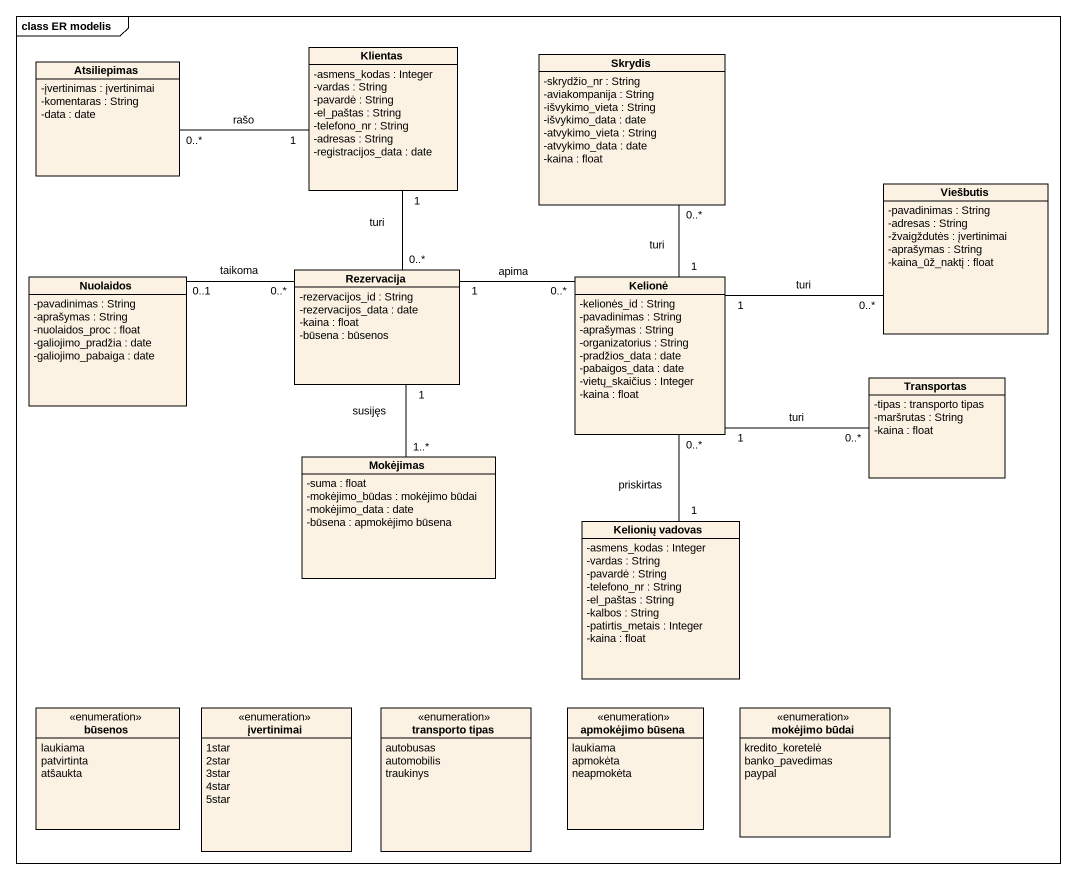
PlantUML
@startuml
mainframe class ER modelis
hide circle
hide empty members
skinparam classAttributeIconSize 0
class Klientas {
  -asmens_kodas : Integer
  -vardas : String
  -pavardė : String
  -el_paštas : String
  -telefono_nr : String
  -adresas : String
  -registracijos_data : date
}
class Skrydis {
  -skrydžio_nr : String
  -aviakompanija : String
  -išvykimo_vieta : String
  -išvykimo_data : date
  -atvykimo_vieta : String
  -atvykimo_data : date
  -kaina : float
}
class Atsiliepimas {
  -įvertinimas : įvertinimai
  -komentaras : String
  -data : date
}
class Viešbutis {
  -pavadinimas : String
  -adresas : String
  -žvaigždutės : įvertinimai
  -aprašymas : String
  -kaina_ūž_naktį : float
}
class Nuolaidos {
  -pavadinimas : String
  -aprašymas : String
  -nuolaidos_proc : float
  -galiojimo_pradžia : date
  -galiojimo_pabaiga : date
}
class Rezervacija {
  -rezervacijos_id : String
  -rezervacijos_data : date
  -kaina : float
  -būsena : būsenos
}
class Kelionė {
  -kelionės_id : String
  -pavadinimas : String
  -aprašymas : String
  -organizatorius : String
  -pradžios_data : date
  -pabaigos_data : date
  -vietų_skaičius : Integer
  -kaina : float
}
class Transportas {
  -tipas : transporto tipas
  -maršrutas : String
  -kaina : float
}
class Mokėjimas {
  -suma : float
  -mokėjimo_būdas : mokėjimo būdai
  -mokėjimo_data : date
  -būsena : apmokėjimo būsena
}
class "Kelionių vadovas" as Kelionių_vadovas {
  -asmens_kodas : Integer
  -vardas : String
  -pavardė : String
  -telefono_nr : String
  -el_paštas : String
  -kalbos : String
  -patirtis_metais : Integer
  -kaina : float
}
enum būsenos {
  laukiama
  patvirtinta
  atšaukta
}
enum įvertinimai {
  1star
  2star
  3star
  4star
  5star
}
enum "transporto tipas" as transporto_tipas {
  autobusas
  automobilis
  traukinys
}
enum "apmokėjimo būsena" as apmokėjimo_būsena {
  laukiama
  apmokėta
  neapmokėta
}
enum "mokėjimo būdai" as mokėjimo_būdai {
  kredito_koretelė
  banko_pavedimas
  paypal
}
Klientas "1" -left- "0..*" Atsiliepimas : rašo
Klientas "1" -- "0..*" Rezervacija : turi
Nuolaidos "0..1" -right- "0..*" Rezervacija : taikoma
Rezervacija "1" -right- "0..*" Kelionė : apima
Kelionė "1" -up- "0..*" Skrydis : turi
Kelionė "1" -right- "0..*" Viešbutis : turi
Kelionė "1" -right- "0..*" Transportas : turi
Mokėjimas "1..*" -up- "1" Rezervacija : susijęs
Kelionių_vadovas "1" -up- "0..*" Kelionė : priskirtas
@enduml
